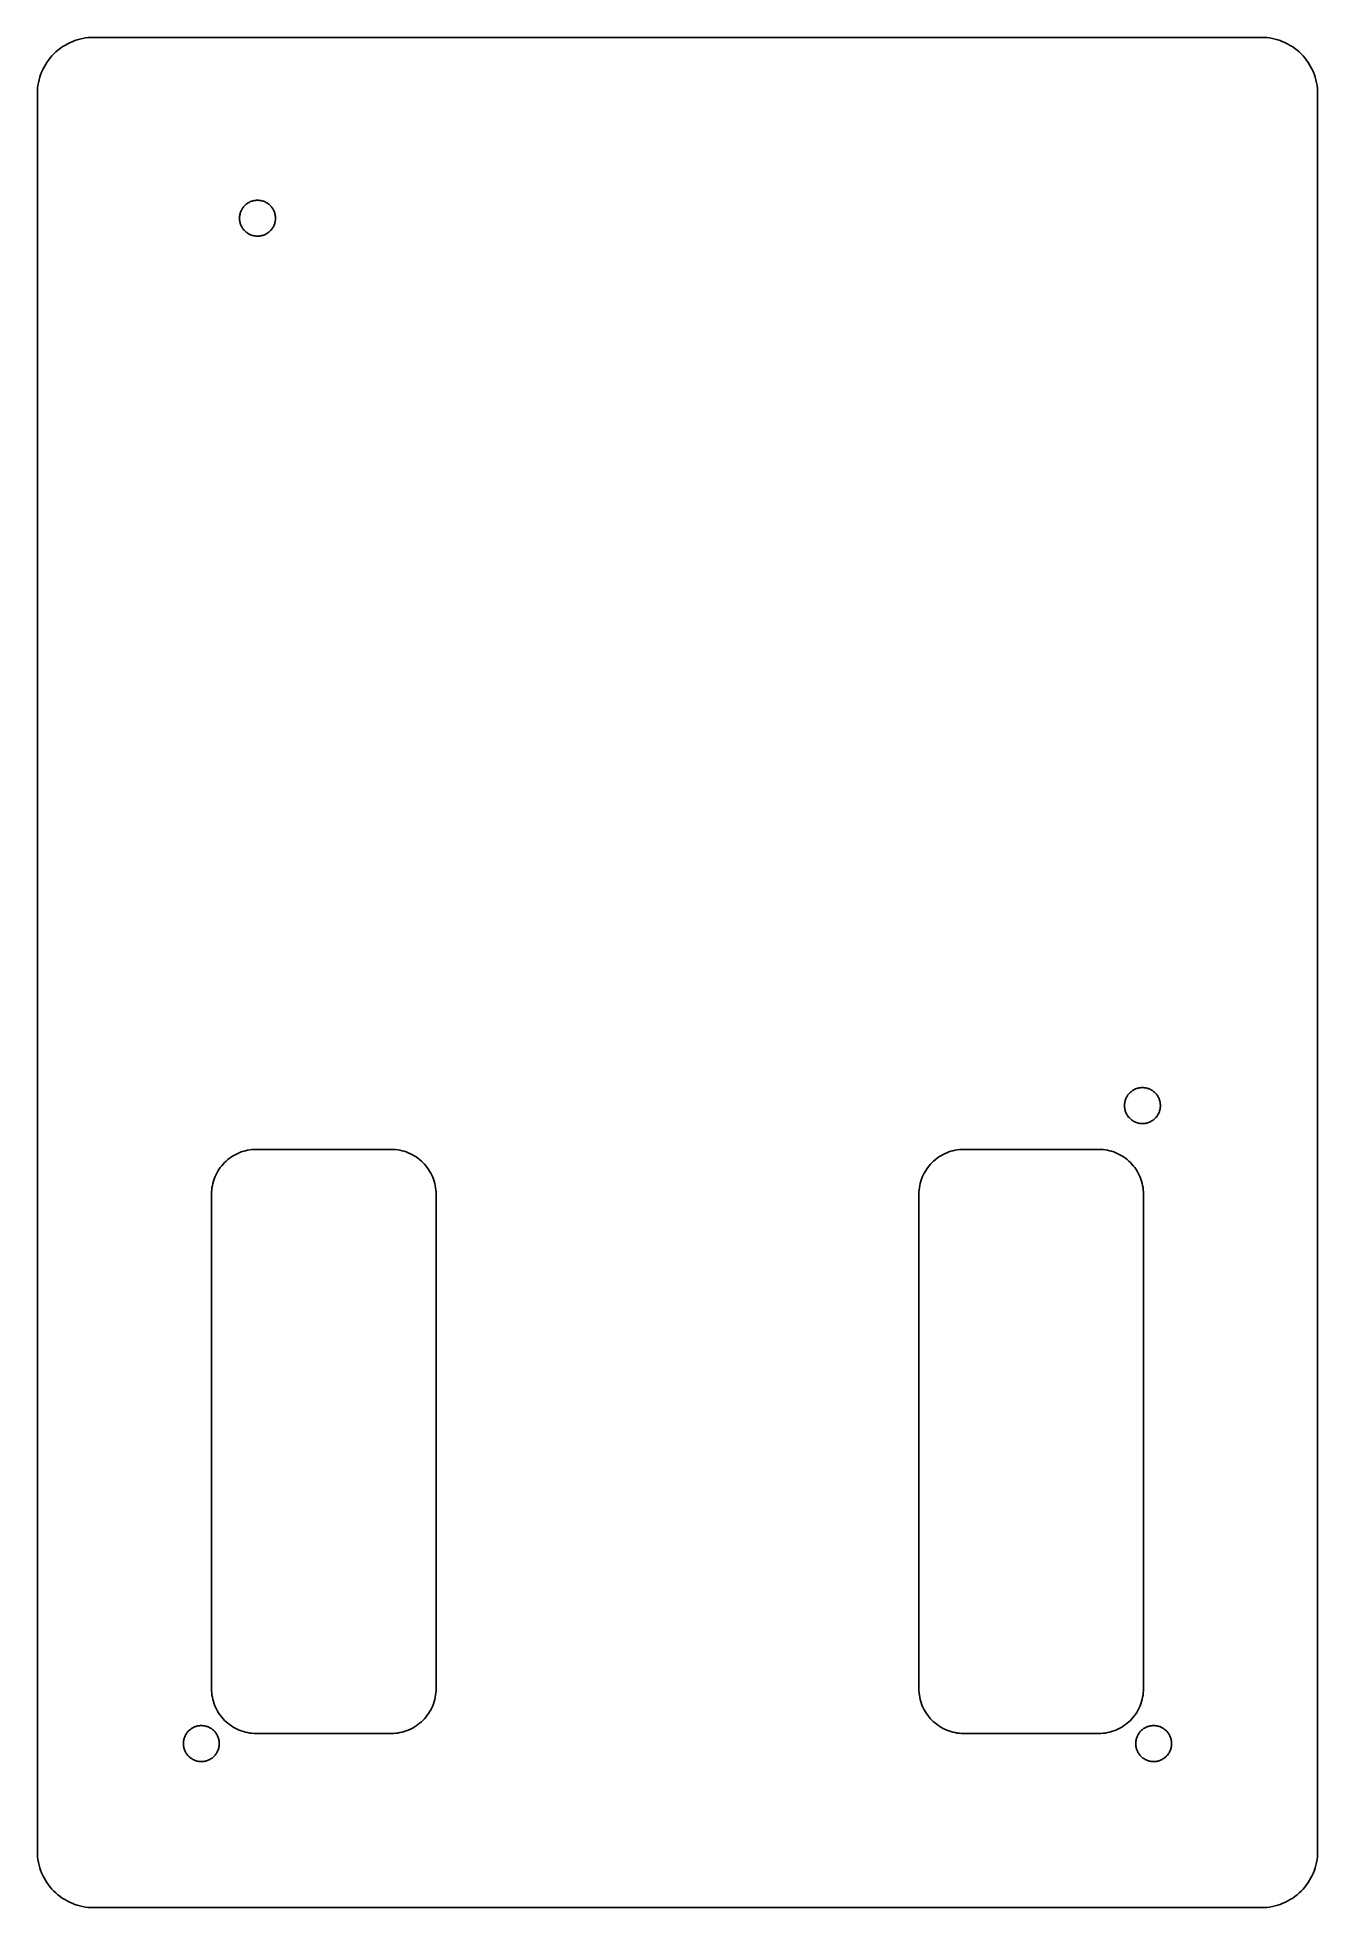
# Model space of a CAD drawing. Header units: metres. Extents: x -13 to 101, y -13 to 154.
import ezdxf

# ---------------------------------------------------------------- set-up
doc = ezdxf.new("R2010")
doc.units = ezdxf.units.M

msp = doc.modelspace()

# ---------------------------------------------------------------- linework, layer by layer
for p, q in [((-9.68, 153.21), (-9.91, 153.12)), ((-9.45, 153.28), (-9.68, 153.21)), ((-9.21, 153.35), (-9.45, 153.28)), ((-8.98, 153.4), (-9.21, 153.35)), ((-8.73, 153.45), (-8.98, 153.4)), ((-8.49, 153.48), (-8.73, 153.45)), ((-8.25, 153.49), (-8.49, 153.48)), ((-8, 153.5), (-8.25, 153.49)), ((96, 153.5), (-8, 153.5)), ((96.25, 153.49), (96, 153.5)), ((96.49, 153.48), (96.25, 153.49)), ((96.73, 153.45), (96.49, 153.48)), ((96.98, 153.4), (96.73, 153.45)), ((97.21, 153.35), (96.98, 153.4)), ((97.45, 153.28), (97.21, 153.35)), ((97.68, 153.21), (97.45, 153.28)), ((97.91, 153.12), (97.68, 153.21)), ((-11.87, 151.67), (-12.02, 151.48)), ((-11.7, 151.86), (-11.87, 151.67)), ((-11.54, 152.04), (-11.7, 151.86)), ((-11.36, 152.21), (-11.54, 152.04)), ((-11.17, 152.37), (-11.36, 152.21)), ((-10.98, 152.52), (-11.17, 152.37)), ((-10.78, 152.66), (-10.98, 152.52)), ((-10.57, 152.79), (-10.78, 152.66)), ((-10.36, 152.91), (-10.57, 152.79)), ((-10.14, 153.02), (-10.36, 152.91)), ((-9.91, 153.12), (-10.14, 153.02)), ((98.14, 153.02), (97.91, 153.12)), ((98.36, 152.91), (98.14, 153.02)), ((98.57, 152.79), (98.36, 152.91)), ((98.78, 152.66), (98.57, 152.79)), ((98.98, 152.52), (98.78, 152.66)), ((99.17, 152.37), (98.98, 152.52)), ((99.36, 152.21), (99.17, 152.37)), ((99.54, 152.04), (99.36, 152.21)), ((99.7, 151.86), (99.54, 152.04)), ((99.87, 151.67), (99.7, 151.86)), ((100.02, 151.48), (99.87, 151.67)), ((-12.78, 149.95), (-12.85, 149.72)), ((-12.71, 150.18), (-12.78, 149.95)), ((-12.62, 150.41), (-12.71, 150.18)), ((-12.52, 150.64), (-12.62, 150.41)), ((-12.41, 150.86), (-12.52, 150.64)), ((-12.29, 151.07), (-12.41, 150.86)), ((-12.16, 151.28), (-12.29, 151.07)), ((-12.02, 151.48), (-12.16, 151.28)), ((100.16, 151.28), (100.02, 151.48)), ((100.29, 151.07), (100.16, 151.28)), ((100.41, 150.86), (100.29, 151.07)), ((100.52, 150.64), (100.41, 150.86)), ((100.62, 150.41), (100.52, 150.64)), ((100.71, 150.18), (100.62, 150.41)), ((100.78, 149.95), (100.71, 150.18)), ((100.85, 149.72), (100.78, 149.95)), ((-12.99, 148.75), (-13, 148.5)), ((-13, 148.5), (-13, -8)), ((-12.98, 148.99), (-12.99, 148.75)), ((-12.95, 149.23), (-12.98, 148.99)), ((-12.9, 149.47), (-12.95, 149.23)), ((-12.85, 149.72), (-12.9, 149.47)), ((100.9, 149.47), (100.85, 149.72)), ((100.95, 149.23), (100.9, 149.47)), ((100.98, 148.99), (100.95, 149.23)), ((100.99, 148.75), (100.98, 148.99)), ((101, 148.5), (100.99, 148.75)), ((101, -8), (101, 148.5)), ((5.19, 138.15), (5.23, 138.22)), ((5.23, 138.22), (5.27, 138.29)), ((5.27, 138.29), (5.31, 138.35)), ((5.31, 138.35), (5.36, 138.41)), ((5.36, 138.41), (5.41, 138.47)), ((5.41, 138.47), (5.47, 138.53)), ((5.47, 138.53), (5.53, 138.59)), ((5.53, 138.59), (5.58, 138.64)), ((5.58, 138.64), (5.65, 138.69)), ((5.65, 138.69), (5.71, 138.73)), ((5.71, 138.73), (5.78, 138.77)), ((5.78, 138.77), (5.85, 138.81)), ((5.85, 138.81), (5.92, 138.85)), ((5.92, 138.85), (5.99, 138.88)), ((5.99, 138.88), (6.06, 138.91)), ((6.06, 138.91), (6.14, 138.93)), ((6.14, 138.93), (6.21, 138.95)), ((6.21, 138.95), (6.29, 138.97)), ((6.29, 138.97), (6.37, 138.98)), ((6.37, 138.98), (6.44, 138.99)), ((6.44, 138.99), (6.52, 139)), ((6.52, 139), (6.6, 139)), ((6.6, 139), (6.68, 139)), ((6.68, 139), (6.76, 138.99)), ((6.76, 138.99), (6.83, 138.98)), ((6.83, 138.98), (6.91, 138.97)), ((6.91, 138.97), (6.99, 138.95)), ((6.99, 138.95), (7.06, 138.93)), ((7.06, 138.93), (7.14, 138.91)), ((7.14, 138.91), (7.21, 138.88)), ((7.21, 138.88), (7.28, 138.85)), ((7.28, 138.85), (7.35, 138.81)), ((7.35, 138.81), (7.42, 138.77)), ((7.42, 138.77), (7.49, 138.73)), ((7.49, 138.73), (7.55, 138.69)), ((7.55, 138.69), (7.62, 138.64)), ((7.62, 138.64), (7.67, 138.59)), ((7.67, 138.59), (7.73, 138.53)), ((7.73, 138.53), (7.79, 138.47)), ((7.79, 138.47), (7.84, 138.41)), ((7.84, 138.41), (7.89, 138.35)), ((7.89, 138.35), (7.93, 138.29)), ((7.93, 138.29), (7.97, 138.22)), ((7.97, 138.22), (8.01, 138.15)), ((5, 137.48), (5.01, 137.56)), ((5, 137.4), (5, 137.48)), ((5, 137.32), (5, 137.4)), ((5.01, 137.24), (5, 137.32)), ((5.01, 137.56), (5.02, 137.63)), ((5.02, 137.16), (5.01, 137.24)), ((5.02, 137.63), (5.03, 137.71)), ((5.03, 137.09), (5.02, 137.16)), ((5.03, 137.71), (5.05, 137.79)), ((5.05, 137.01), (5.03, 137.09)), ((5.05, 137.79), (5.07, 137.86)), ((5.07, 136.94), (5.05, 137.01)), ((5.07, 137.86), (5.09, 137.94)), ((5.09, 136.86), (5.07, 136.94)), ((5.09, 137.94), (5.12, 138.01)), ((5.12, 136.79), (5.09, 136.86)), ((5.12, 138.01), (5.15, 138.08)), ((5.15, 136.72), (5.12, 136.79)), ((5.15, 138.08), (5.19, 138.15)), ((5.19, 136.65), (5.15, 136.72)), ((5.23, 136.58), (5.19, 136.65)), ((5.27, 136.51), (5.23, 136.58)), ((7.97, 136.58), (7.93, 136.51)), ((8.01, 136.65), (7.97, 136.58)), ((8.01, 138.15), (8.05, 138.08)), ((8.05, 136.72), (8.01, 136.65)), ((8.05, 138.08), (8.08, 138.01)), ((8.08, 136.79), (8.05, 136.72)), ((8.08, 138.01), (8.11, 137.94)), ((8.11, 136.86), (8.08, 136.79)), ((8.11, 137.94), (8.13, 137.86)), ((8.13, 136.94), (8.11, 136.86)), ((8.13, 137.86), (8.15, 137.79)), ((8.15, 137.01), (8.13, 136.94)), ((8.15, 137.79), (8.17, 137.71)), ((8.17, 137.09), (8.15, 137.01)), ((8.17, 137.71), (8.18, 137.63)), ((8.18, 137.16), (8.17, 137.09)), ((8.18, 137.63), (8.19, 137.56)), ((8.19, 137.24), (8.18, 137.16)), ((8.19, 137.56), (8.2, 137.48)), ((8.2, 137.32), (8.19, 137.24)), ((8.2, 137.48), (8.2, 137.4)), ((8.2, 137.4), (8.2, 137.32)), ((5.31, 136.45), (5.27, 136.51)), ((5.36, 136.38), (5.31, 136.45)), ((5.41, 136.33), (5.36, 136.38)), ((5.47, 136.27), (5.41, 136.33)), ((5.53, 136.21), (5.47, 136.27)), ((5.58, 136.16), (5.53, 136.21)), ((5.65, 136.12), (5.58, 136.16)), ((5.71, 136.07), (5.65, 136.12)), ((5.78, 136.03), (5.71, 136.07)), ((5.85, 135.99), (5.78, 136.03)), ((5.92, 135.95), (5.85, 135.99)), ((5.99, 135.92), (5.92, 135.95)), ((6.06, 135.89), (5.99, 135.92)), ((6.14, 135.87), (6.06, 135.89)), ((6.21, 135.85), (6.14, 135.87)), ((6.29, 135.83), (6.21, 135.85)), ((6.37, 135.82), (6.29, 135.83)), ((6.44, 135.81), (6.37, 135.82)), ((6.52, 135.8), (6.44, 135.81)), ((6.6, 135.8), (6.52, 135.8)), ((6.68, 135.8), (6.6, 135.8)), ((6.76, 135.81), (6.68, 135.8)), ((6.83, 135.82), (6.76, 135.81)), ((6.91, 135.83), (6.83, 135.82)), ((6.99, 135.85), (6.91, 135.83)), ((7.06, 135.87), (6.99, 135.85)), ((7.14, 135.89), (7.06, 135.87)), ((7.21, 135.92), (7.14, 135.89)), ((7.28, 135.95), (7.21, 135.92)), ((7.35, 135.99), (7.28, 135.95)), ((7.42, 136.03), (7.35, 135.99)), ((7.49, 136.07), (7.42, 136.03)), ((7.55, 136.12), (7.49, 136.07)), ((7.62, 136.16), (7.55, 136.12)), ((7.67, 136.21), (7.62, 136.16)), ((7.73, 136.27), (7.67, 136.21)), ((7.79, 136.33), (7.73, 136.27)), ((7.84, 136.38), (7.79, 136.33)), ((7.89, 136.45), (7.84, 136.38)), ((7.93, 136.51), (7.89, 136.45)), ((84.94, 59.93), (85.01, 59.95)), ((85.01, 59.95), (85.09, 59.97)), ((85.09, 59.97), (85.17, 59.98)), ((85.17, 59.98), (85.24, 59.99)), ((85.24, 59.99), (85.32, 60)), ((85.32, 60), (85.4, 60)), ((85.4, 60), (85.48, 60)), ((85.48, 60), (85.56, 59.99)), ((85.56, 59.99), (85.63, 59.98)), ((85.63, 59.98), (85.71, 59.97)), ((85.71, 59.97), (85.79, 59.95)), ((85.79, 59.95), (85.86, 59.93)), ((83.8, 58.48), (83.81, 58.56)), ((83.8, 58.4), (83.8, 58.48)), ((83.8, 58.32), (83.8, 58.4)), ((83.81, 58.24), (83.8, 58.32)), ((83.81, 58.56), (83.82, 58.63)), ((83.82, 58.63), (83.83, 58.71)), ((83.83, 58.71), (83.85, 58.79)), ((83.85, 58.79), (83.87, 58.86)), ((83.87, 58.86), (83.89, 58.94)), ((83.89, 58.94), (83.92, 59.01)), ((83.92, 59.01), (83.95, 59.08)), ((83.95, 59.08), (83.99, 59.15)), ((83.99, 59.15), (84.03, 59.22)), ((84.03, 59.22), (84.07, 59.29)), ((84.07, 59.29), (84.11, 59.35)), ((84.11, 59.35), (84.16, 59.41)), ((84.16, 59.41), (84.21, 59.47)), ((84.21, 59.47), (84.27, 59.53)), ((84.27, 59.53), (84.33, 59.59)), ((84.33, 59.59), (84.39, 59.64)), ((84.39, 59.64), (84.45, 59.69)), ((84.45, 59.69), (84.51, 59.73)), ((84.51, 59.73), (84.58, 59.77)), ((84.58, 59.77), (84.65, 59.81)), ((84.65, 59.81), (84.72, 59.85)), ((84.72, 59.85), (84.79, 59.88)), ((84.79, 59.88), (84.86, 59.91)), ((84.86, 59.91), (84.94, 59.93)), ((85.86, 59.93), (85.94, 59.91)), ((85.94, 59.91), (86.01, 59.88)), ((86.01, 59.88), (86.08, 59.85)), ((86.08, 59.85), (86.15, 59.81)), ((86.15, 59.81), (86.22, 59.77)), ((86.22, 59.77), (86.29, 59.73)), ((86.29, 59.73), (86.35, 59.69)), ((86.35, 59.69), (86.42, 59.64)), ((86.42, 59.64), (86.47, 59.59)), ((86.47, 59.59), (86.53, 59.53)), ((86.53, 59.53), (86.59, 59.47)), ((86.59, 59.47), (86.64, 59.41)), ((86.64, 59.41), (86.69, 59.35)), ((86.69, 59.35), (86.73, 59.29)), ((86.73, 59.29), (86.77, 59.22)), ((86.77, 59.22), (86.81, 59.15)), ((86.81, 59.15), (86.85, 59.08)), ((86.85, 59.08), (86.88, 59.01)), ((86.88, 59.01), (86.91, 58.94)), ((86.91, 58.94), (86.93, 58.86)), ((86.93, 58.86), (86.95, 58.79)), ((86.95, 58.79), (86.97, 58.71)), ((86.97, 58.71), (86.98, 58.63)), ((86.98, 58.63), (86.99, 58.56)), ((86.99, 58.56), (87, 58.48)), ((87, 58.32), (86.99, 58.24)), ((87, 58.48), (87, 58.4)), ((87, 58.4), (87, 58.32)), ((83.82, 58.17), (83.81, 58.24)), ((83.83, 58.09), (83.82, 58.17)), ((83.85, 58.01), (83.83, 58.09)), ((83.87, 57.94), (83.85, 58.01)), ((83.89, 57.86), (83.87, 57.94)), ((83.92, 57.79), (83.89, 57.86)), ((83.95, 57.72), (83.92, 57.79)), ((83.99, 57.65), (83.95, 57.72)), ((84.03, 57.58), (83.99, 57.65)), ((84.07, 57.51), (84.03, 57.58)), ((84.11, 57.45), (84.07, 57.51)), ((84.16, 57.38), (84.11, 57.45)), ((84.21, 57.33), (84.16, 57.38)), ((84.27, 57.27), (84.21, 57.33)), ((84.33, 57.21), (84.27, 57.27)), ((84.39, 57.16), (84.33, 57.21)), ((84.45, 57.11), (84.39, 57.16)), ((84.51, 57.07), (84.45, 57.11)), ((84.58, 57.03), (84.51, 57.07)), ((84.65, 56.99), (84.58, 57.03)), ((84.72, 56.95), (84.65, 56.99)), ((84.79, 56.92), (84.72, 56.95)), ((84.86, 56.89), (84.79, 56.92)), ((84.94, 56.87), (84.86, 56.89)), ((85.01, 56.85), (84.94, 56.87)), ((85.09, 56.83), (85.01, 56.85)), ((85.17, 56.82), (85.09, 56.83)), ((85.24, 56.81), (85.17, 56.82)), ((85.32, 56.8), (85.24, 56.81)), ((85.4, 56.8), (85.32, 56.8)), ((85.48, 56.8), (85.4, 56.8)), ((85.56, 56.81), (85.48, 56.8)), ((85.63, 56.82), (85.56, 56.81)), ((85.71, 56.83), (85.63, 56.82)), ((85.79, 56.85), (85.71, 56.83)), ((85.86, 56.87), (85.79, 56.85)), ((85.94, 56.89), (85.86, 56.87)), ((86.01, 56.92), (85.94, 56.89)), ((86.08, 56.95), (86.01, 56.92)), ((86.15, 56.99), (86.08, 56.95)), ((86.22, 57.03), (86.15, 56.99)), ((86.29, 57.07), (86.22, 57.03)), ((86.35, 57.11), (86.29, 57.07)), ((86.42, 57.16), (86.35, 57.11)), ((86.47, 57.21), (86.42, 57.16)), ((86.53, 57.27), (86.47, 57.21)), ((86.59, 57.33), (86.53, 57.27)), ((86.64, 57.38), (86.59, 57.33)), ((86.69, 57.45), (86.64, 57.38)), ((86.73, 57.51), (86.69, 57.45)), ((86.77, 57.58), (86.73, 57.51)), ((86.81, 57.65), (86.77, 57.58)), ((86.85, 57.72), (86.81, 57.65)), ((86.88, 57.79), (86.85, 57.72)), ((86.91, 57.86), (86.88, 57.79)), ((86.93, 57.94), (86.91, 57.86)), ((86.95, 58.01), (86.93, 57.94)), ((86.97, 58.09), (86.95, 58.01)), ((86.98, 58.17), (86.97, 58.09)), ((86.99, 58.24), (86.98, 58.17)), ((3.54, 53.19), (3.67, 53.33)), ((3.67, 53.33), (3.81, 53.46)), ((3.81, 53.46), (3.96, 53.59)), ((3.96, 53.59), (4.12, 53.71)), ((4.12, 53.71), (4.28, 53.83)), ((4.28, 53.83), (4.44, 53.93)), ((4.44, 53.93), (4.61, 54.03)), ((4.61, 54.03), (4.79, 54.12)), ((4.79, 54.12), (4.97, 54.2)), ((4.97, 54.2), (5.15, 54.27)), ((5.15, 54.27), (5.34, 54.33)), ((5.34, 54.33), (5.53, 54.38)), ((5.53, 54.38), (5.72, 54.42)), ((5.72, 54.42), (5.91, 54.46)), ((5.91, 54.46), (6.11, 54.48)), ((6.11, 54.48), (6.3, 54.5)), ((6.3, 54.5), (6.5, 54.5)), ((6.5, 54.5), (18.5, 54.5)), ((18.5, 54.5), (18.7, 54.5)), ((18.7, 54.5), (18.89, 54.48)), ((18.89, 54.48), (19.09, 54.46)), ((19.09, 54.46), (19.28, 54.42)), ((19.28, 54.42), (19.47, 54.38)), ((19.47, 54.38), (19.66, 54.33)), ((19.66, 54.33), (19.85, 54.27)), ((19.85, 54.27), (20.03, 54.2)), ((20.03, 54.2), (20.21, 54.12)), ((20.21, 54.12), (20.39, 54.03)), ((20.39, 54.03), (20.56, 53.93)), ((20.56, 53.93), (20.72, 53.83)), ((20.72, 53.83), (20.88, 53.71)), ((20.88, 53.71), (21.04, 53.59)), ((21.04, 53.59), (21.19, 53.46)), ((21.19, 53.46), (21.33, 53.33)), ((21.33, 53.33), (21.46, 53.19)), ((66.54, 53.19), (66.67, 53.33)), ((66.67, 53.33), (66.81, 53.46)), ((66.81, 53.46), (66.96, 53.59)), ((66.96, 53.59), (67.12, 53.71)), ((67.12, 53.71), (67.28, 53.83)), ((67.28, 53.83), (67.44, 53.93)), ((67.44, 53.93), (67.61, 54.03)), ((67.61, 54.03), (67.79, 54.12)), ((67.79, 54.12), (67.97, 54.2)), ((67.97, 54.2), (68.15, 54.27)), ((68.15, 54.27), (68.34, 54.33)), ((68.34, 54.33), (68.53, 54.38)), ((68.53, 54.38), (68.72, 54.42)), ((68.72, 54.42), (68.91, 54.46)), ((68.91, 54.46), (69.11, 54.48)), ((69.11, 54.48), (69.3, 54.5)), ((69.3, 54.5), (69.5, 54.5)), ((69.5, 54.5), (81.5, 54.5)), ((81.5, 54.5), (81.7, 54.5)), ((81.7, 54.5), (81.89, 54.48)), ((81.89, 54.48), (82.09, 54.46)), ((82.09, 54.46), (82.28, 54.42)), ((82.28, 54.42), (82.47, 54.38)), ((82.47, 54.38), (82.66, 54.33)), ((82.66, 54.33), (82.85, 54.27)), ((82.85, 54.27), (83.03, 54.2)), ((83.03, 54.2), (83.21, 54.12)), ((83.21, 54.12), (83.39, 54.03)), ((83.39, 54.03), (83.56, 53.93)), ((83.56, 53.93), (83.72, 53.83)), ((83.72, 53.83), (83.88, 53.71)), ((83.88, 53.71), (84.04, 53.59)), ((84.04, 53.59), (84.19, 53.46)), ((84.19, 53.46), (84.33, 53.33)), ((84.33, 53.33), (84.46, 53.19)), ((2.62, 51.47), (2.67, 51.66)), ((2.67, 51.66), (2.73, 51.85)), ((2.73, 51.85), (2.8, 52.03)), ((2.8, 52.03), (2.88, 52.21)), ((2.88, 52.21), (2.97, 52.39)), ((2.97, 52.39), (3.07, 52.56)), ((3.07, 52.56), (3.17, 52.72)), ((3.17, 52.72), (3.29, 52.88)), ((3.29, 52.88), (3.41, 53.04)), ((3.41, 53.04), (3.54, 53.19)), ((21.46, 53.19), (21.59, 53.04)), ((21.59, 53.04), (21.71, 52.88)), ((21.71, 52.88), (21.83, 52.72)), ((21.83, 52.72), (21.93, 52.56)), ((21.93, 52.56), (22.03, 52.39)), ((22.03, 52.39), (22.12, 52.21)), ((22.12, 52.21), (22.2, 52.03)), ((22.2, 52.03), (22.27, 51.85)), ((22.27, 51.85), (22.33, 51.66)), ((22.33, 51.66), (22.38, 51.47)), ((65.62, 51.47), (65.67, 51.66)), ((65.67, 51.66), (65.73, 51.85)), ((65.73, 51.85), (65.8, 52.03)), ((65.8, 52.03), (65.88, 52.21)), ((65.88, 52.21), (65.97, 52.39)), ((65.97, 52.39), (66.07, 52.56)), ((66.07, 52.56), (66.17, 52.72)), ((66.17, 52.72), (66.29, 52.88)), ((66.29, 52.88), (66.41, 53.04)), ((66.41, 53.04), (66.54, 53.19)), ((84.46, 53.19), (84.59, 53.04)), ((84.59, 53.04), (84.71, 52.88)), ((84.71, 52.88), (84.83, 52.72)), ((84.83, 52.72), (84.93, 52.56)), ((84.93, 52.56), (85.03, 52.39)), ((85.03, 52.39), (85.12, 52.21)), ((85.12, 52.21), (85.2, 52.03)), ((85.2, 52.03), (85.27, 51.85)), ((85.27, 51.85), (85.33, 51.66)), ((85.33, 51.66), (85.38, 51.47)), ((2.5, 50.7), (2.52, 50.89)), ((2.5, 50.5), (2.5, 50.7)), ((2.5, 6.5), (2.5, 50.5)), ((2.52, 50.89), (2.54, 51.09)), ((2.54, 51.09), (2.58, 51.28)), ((2.58, 51.28), (2.62, 51.47)), ((22.38, 51.47), (22.42, 51.28)), ((22.42, 51.28), (22.46, 51.09)), ((22.46, 51.09), (22.48, 50.89)), ((22.48, 50.89), (22.5, 50.7)), ((22.5, 50.7), (22.5, 50.5)), ((22.5, 50.5), (22.5, 6.5)), ((65.5, 50.7), (65.52, 50.89)), ((65.5, 50.5), (65.5, 50.7)), ((65.5, 6.5), (65.5, 50.5)), ((65.52, 50.89), (65.54, 51.09)), ((65.54, 51.09), (65.58, 51.28)), ((65.58, 51.28), (65.62, 51.47)), ((85.38, 51.47), (85.42, 51.28)), ((85.42, 51.28), (85.46, 51.09)), ((85.46, 51.09), (85.48, 50.89)), ((85.48, 50.89), (85.5, 50.7)), ((85.5, 50.7), (85.5, 50.5)), ((85.5, 50.5), (85.5, 6.5)), ((2.5, 6.3), (2.5, 6.5)), ((2.52, 6.11), (2.5, 6.3)), ((2.54, 5.91), (2.52, 6.11)), ((2.58, 5.72), (2.54, 5.91)), ((2.62, 5.53), (2.58, 5.72)), ((2.67, 5.34), (2.62, 5.53)), ((2.73, 5.15), (2.67, 5.34)), ((2.8, 4.97), (2.73, 5.15)), ((22.27, 5.15), (22.2, 4.97)), ((22.33, 5.34), (22.27, 5.15)), ((22.38, 5.53), (22.33, 5.34)), ((22.42, 5.72), (22.38, 5.53)), ((22.46, 5.91), (22.42, 5.72)), ((22.48, 6.11), (22.46, 5.91)), ((22.5, 6.3), (22.48, 6.11)), ((22.5, 6.5), (22.5, 6.3)), ((65.5, 6.3), (65.5, 6.5)), ((65.52, 6.11), (65.5, 6.3)), ((65.54, 5.91), (65.52, 6.11)), ((65.58, 5.72), (65.54, 5.91)), ((65.62, 5.53), (65.58, 5.72)), ((65.67, 5.34), (65.62, 5.53)), ((65.73, 5.15), (65.67, 5.34)), ((65.8, 4.97), (65.73, 5.15)), ((85.27, 5.15), (85.2, 4.97)), ((85.33, 5.34), (85.27, 5.15)), ((85.38, 5.53), (85.33, 5.34)), ((85.42, 5.72), (85.38, 5.53)), ((85.46, 5.91), (85.42, 5.72)), ((85.48, 6.11), (85.46, 5.91)), ((85.5, 6.3), (85.48, 6.11)), ((85.5, 6.5), (85.5, 6.3)), ((2.88, 4.79), (2.8, 4.97)), ((2.97, 4.61), (2.88, 4.79)), ((3.07, 4.44), (2.97, 4.61)), ((3.17, 4.28), (3.07, 4.44)), ((3.29, 4.12), (3.17, 4.28)), ((3.41, 3.96), (3.29, 4.12)), ((3.54, 3.81), (3.41, 3.96)), ((3.67, 3.67), (3.54, 3.81)), ((3.81, 3.54), (3.67, 3.67)), ((3.96, 3.41), (3.81, 3.54)), ((4.12, 3.29), (3.96, 3.41)), ((21.04, 3.41), (20.88, 3.29)), ((21.19, 3.54), (21.04, 3.41)), ((21.33, 3.67), (21.19, 3.54)), ((21.46, 3.81), (21.33, 3.67)), ((21.59, 3.96), (21.46, 3.81)), ((21.71, 4.12), (21.59, 3.96)), ((21.83, 4.28), (21.71, 4.12)), ((21.93, 4.44), (21.83, 4.28)), ((22.03, 4.61), (21.93, 4.44)), ((22.12, 4.79), (22.03, 4.61)), ((22.2, 4.97), (22.12, 4.79)), ((65.88, 4.79), (65.8, 4.97)), ((65.97, 4.61), (65.88, 4.79)), ((66.07, 4.44), (65.97, 4.61)), ((66.17, 4.28), (66.07, 4.44)), ((66.29, 4.12), (66.17, 4.28)), ((66.41, 3.96), (66.29, 4.12)), ((66.54, 3.81), (66.41, 3.96)), ((66.67, 3.67), (66.54, 3.81)), ((66.81, 3.54), (66.67, 3.67)), ((66.96, 3.41), (66.81, 3.54)), ((67.12, 3.29), (66.96, 3.41)), ((84.04, 3.41), (83.88, 3.29)), ((84.19, 3.54), (84.04, 3.41)), ((84.33, 3.67), (84.19, 3.54)), ((84.46, 3.81), (84.33, 3.67)), ((84.59, 3.96), (84.46, 3.81)), ((84.71, 4.12), (84.59, 3.96)), ((84.83, 4.28), (84.71, 4.12)), ((84.93, 4.44), (84.83, 4.28)), ((85.03, 4.61), (84.93, 4.44)), ((85.12, 4.79), (85.03, 4.61)), ((85.2, 4.97), (85.12, 4.79)), ((0, 1.68), (0.01, 1.76)), ((0, 1.6), (0, 1.68)), ((0.01, 1.76), (0.02, 1.83)), ((0.02, 1.83), (0.03, 1.91)), ((0.03, 1.91), (0.05, 1.99)), ((0.05, 1.99), (0.07, 2.06)), ((0.07, 2.06), (0.09, 2.14)), ((0.09, 2.14), (0.12, 2.21)), ((0.12, 2.21), (0.15, 2.28)), ((0.15, 2.28), (0.19, 2.35)), ((0.19, 2.35), (0.23, 2.42)), ((0.23, 2.42), (0.27, 2.49)), ((0.27, 2.49), (0.31, 2.55)), ((0.31, 2.55), (0.36, 2.62)), ((0.36, 2.62), (0.41, 2.67)), ((0.41, 2.67), (0.47, 2.73)), ((0.47, 2.73), (0.53, 2.79)), ((0.53, 2.79), (0.58, 2.84)), ((0.58, 2.84), (0.65, 2.89)), ((0.65, 2.89), (0.71, 2.93)), ((0.71, 2.93), (0.78, 2.97)), ((0.78, 2.97), (0.85, 3.01)), ((0.85, 3.01), (0.92, 3.05)), ((0.92, 3.05), (0.99, 3.08)), ((0.99, 3.08), (1.06, 3.11)), ((1.06, 3.11), (1.14, 3.13)), ((1.14, 3.13), (1.21, 3.15)), ((1.21, 3.15), (1.29, 3.17)), ((1.29, 3.17), (1.37, 3.18)), ((1.37, 3.18), (1.44, 3.19)), ((1.44, 3.19), (1.52, 3.2)), ((1.52, 3.2), (1.6, 3.2)), ((1.6, 3.2), (1.68, 3.2)), ((1.68, 3.2), (1.76, 3.19)), ((1.76, 3.19), (1.83, 3.18)), ((1.83, 3.18), (1.91, 3.17)), ((1.91, 3.17), (1.99, 3.15)), ((1.99, 3.15), (2.06, 3.13)), ((2.06, 3.13), (2.14, 3.11)), ((2.14, 3.11), (2.21, 3.08)), ((2.21, 3.08), (2.28, 3.05)), ((2.28, 3.05), (2.35, 3.01)), ((2.35, 3.01), (2.42, 2.97)), ((2.42, 2.97), (2.49, 2.93)), ((2.49, 2.93), (2.55, 2.89)), ((2.55, 2.89), (2.62, 2.84)), ((2.62, 2.84), (2.67, 2.79)), ((2.67, 2.79), (2.73, 2.73)), ((2.73, 2.73), (2.79, 2.67)), ((2.79, 2.67), (2.84, 2.62)), ((2.84, 2.62), (2.89, 2.55)), ((2.89, 2.55), (2.93, 2.49)), ((2.93, 2.49), (2.97, 2.42)), ((2.97, 2.42), (3.01, 2.35)), ((3.01, 2.35), (3.05, 2.28)), ((3.05, 2.28), (3.08, 2.21)), ((3.08, 2.21), (3.11, 2.14)), ((3.11, 2.14), (3.13, 2.06)), ((3.13, 2.06), (3.15, 1.99)), ((3.15, 1.99), (3.17, 1.91)), ((3.17, 1.91), (3.18, 1.83)), ((3.18, 1.83), (3.19, 1.76)), ((3.19, 1.76), (3.2, 1.68)), ((3.2, 1.68), (3.2, 1.6)), ((4.28, 3.17), (4.12, 3.29)), ((4.44, 3.07), (4.28, 3.17)), ((4.61, 2.97), (4.44, 3.07)), ((4.79, 2.88), (4.61, 2.97)), ((4.97, 2.8), (4.79, 2.88)), ((5.15, 2.73), (4.97, 2.8)), ((5.34, 2.67), (5.15, 2.73)), ((5.53, 2.62), (5.34, 2.67)), ((5.72, 2.58), (5.53, 2.62)), ((5.91, 2.54), (5.72, 2.58)), ((6.11, 2.52), (5.91, 2.54)), ((6.3, 2.5), (6.11, 2.52)), ((6.5, 2.5), (6.3, 2.5)), ((18.5, 2.5), (6.5, 2.5)), ((18.7, 2.5), (18.5, 2.5)), ((18.89, 2.52), (18.7, 2.5)), ((19.09, 2.54), (18.89, 2.52)), ((19.28, 2.58), (19.09, 2.54)), ((19.47, 2.62), (19.28, 2.58)), ((19.66, 2.67), (19.47, 2.62)), ((19.85, 2.73), (19.66, 2.67)), ((20.03, 2.8), (19.85, 2.73)), ((20.21, 2.88), (20.03, 2.8)), ((20.39, 2.97), (20.21, 2.88)), ((20.56, 3.07), (20.39, 2.97)), ((20.72, 3.17), (20.56, 3.07)), ((20.88, 3.29), (20.72, 3.17)), ((67.28, 3.17), (67.12, 3.29)), ((67.44, 3.07), (67.28, 3.17)), ((67.61, 2.97), (67.44, 3.07)), ((67.79, 2.88), (67.61, 2.97)), ((67.97, 2.8), (67.79, 2.88)), ((68.15, 2.73), (67.97, 2.8)), ((68.34, 2.67), (68.15, 2.73)), ((68.53, 2.62), (68.34, 2.67)), ((68.72, 2.58), (68.53, 2.62)), ((68.91, 2.54), (68.72, 2.58)), ((69.11, 2.52), (68.91, 2.54)), ((69.3, 2.5), (69.11, 2.52)), ((69.5, 2.5), (69.3, 2.5)), ((81.5, 2.5), (69.5, 2.5)), ((81.7, 2.5), (81.5, 2.5)), ((81.89, 2.52), (81.7, 2.5)), ((82.09, 2.54), (81.89, 2.52)), ((82.28, 2.58), (82.09, 2.54)), ((82.47, 2.62), (82.28, 2.58)), ((82.66, 2.67), (82.47, 2.62)), ((82.85, 2.73), (82.66, 2.67)), ((83.03, 2.8), (82.85, 2.73)), ((83.21, 2.88), (83.03, 2.8)), ((83.39, 2.97), (83.21, 2.88)), ((83.56, 3.07), (83.39, 2.97)), ((83.72, 3.17), (83.56, 3.07)), ((83.88, 3.29), (83.72, 3.17)), ((84.8, 1.68), (84.81, 1.76)), ((84.8, 1.6), (84.8, 1.68)), ((84.81, 1.76), (84.82, 1.83)), ((84.82, 1.83), (84.83, 1.91)), ((84.83, 1.91), (84.85, 1.99)), ((84.85, 1.99), (84.87, 2.06)), ((84.87, 2.06), (84.89, 2.14)), ((84.89, 2.14), (84.92, 2.21)), ((84.92, 2.21), (84.95, 2.28)), ((84.95, 2.28), (84.99, 2.35)), ((84.99, 2.35), (85.03, 2.42)), ((85.03, 2.42), (85.07, 2.49)), ((85.07, 2.49), (85.11, 2.55)), ((85.11, 2.55), (85.16, 2.62)), ((85.16, 2.62), (85.21, 2.67)), ((85.21, 2.67), (85.27, 2.73)), ((85.27, 2.73), (85.33, 2.79)), ((85.33, 2.79), (85.39, 2.84)), ((85.39, 2.84), (85.45, 2.89)), ((85.45, 2.89), (85.51, 2.93)), ((85.51, 2.93), (85.58, 2.97)), ((85.58, 2.97), (85.65, 3.01)), ((85.65, 3.01), (85.72, 3.05)), ((85.72, 3.05), (85.79, 3.08)), ((85.79, 3.08), (85.86, 3.11)), ((85.86, 3.11), (85.94, 3.13)), ((85.94, 3.13), (86.01, 3.15)), ((86.01, 3.15), (86.09, 3.17)), ((86.09, 3.17), (86.17, 3.18)), ((86.17, 3.18), (86.24, 3.19)), ((86.24, 3.19), (86.32, 3.2)), ((86.32, 3.2), (86.4, 3.2)), ((86.4, 3.2), (86.48, 3.2)), ((86.48, 3.2), (86.56, 3.19)), ((86.56, 3.19), (86.63, 3.18)), ((86.63, 3.18), (86.71, 3.17)), ((86.71, 3.17), (86.79, 3.15)), ((86.79, 3.15), (86.86, 3.13)), ((86.86, 3.13), (86.94, 3.11)), ((86.94, 3.11), (87.01, 3.08)), ((87.01, 3.08), (87.08, 3.05)), ((87.08, 3.05), (87.15, 3.01)), ((87.15, 3.01), (87.22, 2.97)), ((87.22, 2.97), (87.29, 2.93)), ((87.29, 2.93), (87.35, 2.89)), ((87.35, 2.89), (87.42, 2.84)), ((87.42, 2.84), (87.47, 2.79)), ((87.47, 2.79), (87.53, 2.73)), ((87.53, 2.73), (87.59, 2.67)), ((87.59, 2.67), (87.64, 2.62)), ((87.64, 2.62), (87.69, 2.55)), ((87.69, 2.55), (87.73, 2.49)), ((87.73, 2.49), (87.77, 2.42)), ((87.77, 2.42), (87.81, 2.35)), ((87.81, 2.35), (87.85, 2.28)), ((87.85, 2.28), (87.88, 2.21)), ((87.88, 2.21), (87.91, 2.14)), ((87.91, 2.14), (87.93, 2.06)), ((87.93, 2.06), (87.95, 1.99)), ((87.95, 1.99), (87.97, 1.91)), ((87.97, 1.91), (87.98, 1.83)), ((87.98, 1.83), (87.99, 1.76)), ((87.99, 1.76), (88, 1.68)), ((88, 1.68), (88, 1.6)), ((0, 1.52), (0, 1.6)), ((0.01, 1.44), (0, 1.52)), ((0.02, 1.37), (0.01, 1.44)), ((0.03, 1.29), (0.02, 1.37)), ((0.05, 1.21), (0.03, 1.29)), ((0.07, 1.14), (0.05, 1.21)), ((0.09, 1.06), (0.07, 1.14)), ((0.12, 0.99), (0.09, 1.06)), ((0.15, 0.92), (0.12, 0.99)), ((0.19, 0.85), (0.15, 0.92)), ((0.23, 0.78), (0.19, 0.85)), ((0.27, 0.71), (0.23, 0.78)), ((0.31, 0.65), (0.27, 0.71)), ((0.36, 0.58), (0.31, 0.65)), ((0.41, 0.53), (0.36, 0.58)), ((0.47, 0.47), (0.41, 0.53)), ((0.53, 0.41), (0.47, 0.47)), ((0.58, 0.36), (0.53, 0.41)), ((0.65, 0.31), (0.58, 0.36)), ((0.71, 0.27), (0.65, 0.31)), ((0.78, 0.23), (0.71, 0.27)), ((0.85, 0.19), (0.78, 0.23)), ((0.92, 0.15), (0.85, 0.19)), ((0.99, 0.12), (0.92, 0.15)), ((1.06, 0.09), (0.99, 0.12)), ((1.14, 0.07), (1.06, 0.09)), ((1.21, 0.05), (1.14, 0.07)), ((1.29, 0.03), (1.21, 0.05)), ((1.37, 0.02), (1.29, 0.03)), ((1.44, 0.01), (1.37, 0.02)), ((1.52, 0), (1.44, 0.01)), ((1.6, 0), (1.52, 0)), ((1.68, 0), (1.6, 0)), ((1.76, 0.01), (1.68, 0)), ((1.83, 0.02), (1.76, 0.01)), ((1.91, 0.03), (1.83, 0.02)), ((1.99, 0.05), (1.91, 0.03)), ((2.06, 0.07), (1.99, 0.05)), ((2.14, 0.09), (2.06, 0.07)), ((2.21, 0.12), (2.14, 0.09)), ((2.28, 0.15), (2.21, 0.12)), ((2.35, 0.19), (2.28, 0.15)), ((2.42, 0.23), (2.35, 0.19)), ((2.49, 0.27), (2.42, 0.23)), ((2.55, 0.31), (2.49, 0.27)), ((2.62, 0.36), (2.55, 0.31)), ((2.67, 0.41), (2.62, 0.36)), ((2.73, 0.47), (2.67, 0.41)), ((2.79, 0.53), (2.73, 0.47)), ((2.84, 0.58), (2.79, 0.53)), ((2.89, 0.65), (2.84, 0.58)), ((2.93, 0.71), (2.89, 0.65)), ((2.97, 0.78), (2.93, 0.71)), ((3.01, 0.85), (2.97, 0.78)), ((3.05, 0.92), (3.01, 0.85)), ((3.08, 0.99), (3.05, 0.92)), ((3.11, 1.06), (3.08, 0.99)), ((3.13, 1.14), (3.11, 1.06)), ((3.15, 1.21), (3.13, 1.14)), ((3.17, 1.29), (3.15, 1.21)), ((3.18, 1.37), (3.17, 1.29)), ((3.19, 1.44), (3.18, 1.37)), ((3.2, 1.52), (3.19, 1.44)), ((3.2, 1.6), (3.2, 1.52)), ((84.8, 1.52), (84.8, 1.6)), ((84.81, 1.44), (84.8, 1.52)), ((84.82, 1.37), (84.81, 1.44)), ((84.83, 1.29), (84.82, 1.37)), ((84.85, 1.21), (84.83, 1.29)), ((84.87, 1.14), (84.85, 1.21)), ((84.89, 1.06), (84.87, 1.14)), ((84.92, 0.99), (84.89, 1.06)), ((84.95, 0.92), (84.92, 0.99)), ((84.99, 0.85), (84.95, 0.92)), ((85.03, 0.78), (84.99, 0.85)), ((85.07, 0.71), (85.03, 0.78)), ((85.11, 0.65), (85.07, 0.71)), ((85.16, 0.58), (85.11, 0.65)), ((85.21, 0.53), (85.16, 0.58)), ((85.27, 0.47), (85.21, 0.53)), ((85.33, 0.41), (85.27, 0.47)), ((85.39, 0.36), (85.33, 0.41)), ((85.45, 0.31), (85.39, 0.36)), ((85.51, 0.27), (85.45, 0.31)), ((85.58, 0.23), (85.51, 0.27)), ((85.65, 0.19), (85.58, 0.23)), ((85.72, 0.15), (85.65, 0.19)), ((85.79, 0.12), (85.72, 0.15)), ((85.86, 0.09), (85.79, 0.12)), ((85.94, 0.07), (85.86, 0.09)), ((86.01, 0.05), (85.94, 0.07)), ((86.09, 0.03), (86.01, 0.05)), ((86.17, 0.02), (86.09, 0.03)), ((86.24, 0.01), (86.17, 0.02)), ((86.32, 0), (86.24, 0.01)), ((86.4, 0), (86.32, 0)), ((86.48, 0), (86.4, 0)), ((86.56, 0.01), (86.48, 0)), ((86.63, 0.02), (86.56, 0.01)), ((86.71, 0.03), (86.63, 0.02)), ((86.79, 0.05), (86.71, 0.03)), ((86.86, 0.07), (86.79, 0.05)), ((86.94, 0.09), (86.86, 0.07)), ((87.01, 0.12), (86.94, 0.09)), ((87.08, 0.15), (87.01, 0.12)), ((87.15, 0.19), (87.08, 0.15)), ((87.22, 0.23), (87.15, 0.19)), ((87.29, 0.27), (87.22, 0.23)), ((87.35, 0.31), (87.29, 0.27)), ((87.42, 0.36), (87.35, 0.31)), ((87.47, 0.41), (87.42, 0.36)), ((87.53, 0.47), (87.47, 0.41)), ((87.59, 0.53), (87.53, 0.47)), ((87.64, 0.58), (87.59, 0.53)), ((87.69, 0.65), (87.64, 0.58)), ((87.73, 0.71), (87.69, 0.65)), ((87.77, 0.78), (87.73, 0.71)), ((87.81, 0.85), (87.77, 0.78)), ((87.85, 0.92), (87.81, 0.85)), ((87.88, 0.99), (87.85, 0.92)), ((87.91, 1.06), (87.88, 0.99)), ((87.93, 1.14), (87.91, 1.06)), ((87.95, 1.21), (87.93, 1.14)), ((87.97, 1.29), (87.95, 1.21)), ((87.98, 1.37), (87.97, 1.29)), ((87.99, 1.44), (87.98, 1.37)), ((88, 1.52), (87.99, 1.44)), ((88, 1.6), (88, 1.52)), ((-13, -8), (-12.99, -8.25)), ((-12.99, -8.25), (-12.98, -8.49)), ((100.98, -8.49), (100.99, -8.25)), ((100.99, -8.25), (101, -8)), ((-12.98, -8.49), (-12.95, -8.73)), ((-12.95, -8.73), (-12.9, -8.98)), ((-12.9, -8.98), (-12.85, -9.21)), ((-12.85, -9.21), (-12.78, -9.45)), ((-12.78, -9.45), (-12.71, -9.68)), ((-12.71, -9.68), (-12.62, -9.91)), ((-12.62, -9.91), (-12.52, -10.14)), ((100.52, -10.14), (100.62, -9.91)), ((100.62, -9.91), (100.71, -9.68)), ((100.71, -9.68), (100.78, -9.45)), ((100.78, -9.45), (100.85, -9.21)), ((100.85, -9.21), (100.9, -8.98)), ((100.9, -8.98), (100.95, -8.73)), ((100.95, -8.73), (100.98, -8.49)), ((-12.52, -10.14), (-12.41, -10.36)), ((-12.41, -10.36), (-12.29, -10.57)), ((-12.29, -10.57), (-12.16, -10.78)), ((-12.16, -10.78), (-12.02, -10.98)), ((-12.02, -10.98), (-11.87, -11.17)), ((-11.87, -11.17), (-11.7, -11.36)), ((-11.7, -11.36), (-11.54, -11.54)), ((-11.54, -11.54), (-11.36, -11.7)), ((99.36, -11.7), (99.54, -11.54)), ((99.54, -11.54), (99.7, -11.36)), ((99.7, -11.36), (99.87, -11.17)), ((99.87, -11.17), (100.02, -10.98)), ((100.02, -10.98), (100.16, -10.78)), ((100.16, -10.78), (100.29, -10.57)), ((100.29, -10.57), (100.41, -10.36)), ((100.41, -10.36), (100.52, -10.14)), ((-11.36, -11.7), (-11.17, -11.87)), ((-11.17, -11.87), (-10.98, -12.02)), ((-10.98, -12.02), (-10.78, -12.16)), ((-10.78, -12.16), (-10.57, -12.29)), ((-10.57, -12.29), (-10.36, -12.41)), ((-10.36, -12.41), (-10.14, -12.52)), ((-10.14, -12.52), (-9.91, -12.62)), ((-9.91, -12.62), (-9.68, -12.71)), ((-9.68, -12.71), (-9.45, -12.78)), ((-9.45, -12.78), (-9.21, -12.85)), ((-9.21, -12.85), (-8.98, -12.9)), ((-8.98, -12.9), (-8.73, -12.95)), ((-8.73, -12.95), (-8.49, -12.98)), ((-8.49, -12.98), (-8.25, -12.99)), ((-8.25, -12.99), (-8, -13)), ((-8, -13), (96, -13)), ((96, -13), (96.25, -12.99)), ((96.25, -12.99), (96.49, -12.98)), ((96.49, -12.98), (96.73, -12.95)), ((96.73, -12.95), (96.98, -12.9)), ((96.98, -12.9), (97.21, -12.85)), ((97.21, -12.85), (97.45, -12.78)), ((97.45, -12.78), (97.68, -12.71)), ((97.68, -12.71), (97.91, -12.62)), ((97.91, -12.62), (98.14, -12.52)), ((98.14, -12.52), (98.36, -12.41)), ((98.36, -12.41), (98.57, -12.29)), ((98.57, -12.29), (98.78, -12.16)), ((98.78, -12.16), (98.98, -12.02)), ((98.98, -12.02), (99.17, -11.87)), ((99.17, -11.87), (99.36, -11.7))]:
    msp.add_line(p, q)

doc.saveas('drawing.dxf')
